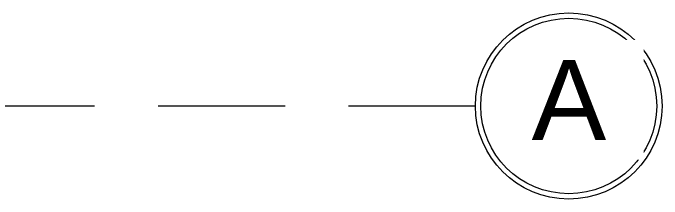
# Model space of a CAD drawing. Header units: millimetres. Extents: x -20485 to 47878, y -12815 to 18700.
# Drawn here: x 37765 to 40200, y -350 to 350 of the extents above; entities that cross this region are included whole.
import ezdxf

# ---------------------------------------------------------------- set-up
doc = ezdxf.new("R2010")
doc.units = ezdxf.units.MM
doc.linetypes.add('Hidden', pattern=[714.375, 476.25, -238.125])
doc.layers.add('S-GRID', color=7, linetype='Continuous', lineweight=9)
doc.layers.add('S-GRID-IDEN', color=7, linetype='Continuous', lineweight=9)
doc.styles.add('Arial_3', font='arial.ttf', dxfattribs={"height": 300})

# ---------------------------------------------------------------- blocks, each defined once
blk = doc.blocks.new('Grid - TRUC  D1-102336-01_MẶT BẰNG TẦNG 1')
at = {"layer": 'S-GRID-IDEN'}
for radius in [3.5, 3.3]:
    blk.add_circle((0, 0), radius, dxfattribs=at)

msp = doc.modelspace()

# ---------------------------------------------------------------- linework, layer by layer
at = {"layer": 'S-GRID', "linetype": 'Hidden'}
msp.add_line((39500, 0), (-3000, 0), dxfattribs=at)

# ---------------------------------------------------------------- block references
at = {"layer": 'S-GRID-IDEN', "xscale": 99.99999999999993, "yscale": 99.99999999999993, "zscale": 99.99999999999993, "rotation": 90}
msp.add_blockref('Grid - TRUC  D1-102336-01_MẶT BẰNG TẦNG 1', (39850, 0), dxfattribs=at)

# ---------------------------------------------------------------- next in the draw order: texts
at = {"layer": 'S-GRID-IDEN', "insert": (39711, 172.7), "char_height": 300, "width": 344.726, "attachment_point": 1, "style": 'Arial_3', "bg_fill": 3, "box_fill_scale": 1.25, "bg_fill_color": 256, "bg_fill_true_color": 13158600, "bg_fill_transparency": 0}
msp.add_mtext('A', dxfattribs=at)

doc.saveas('drawing.dxf')
